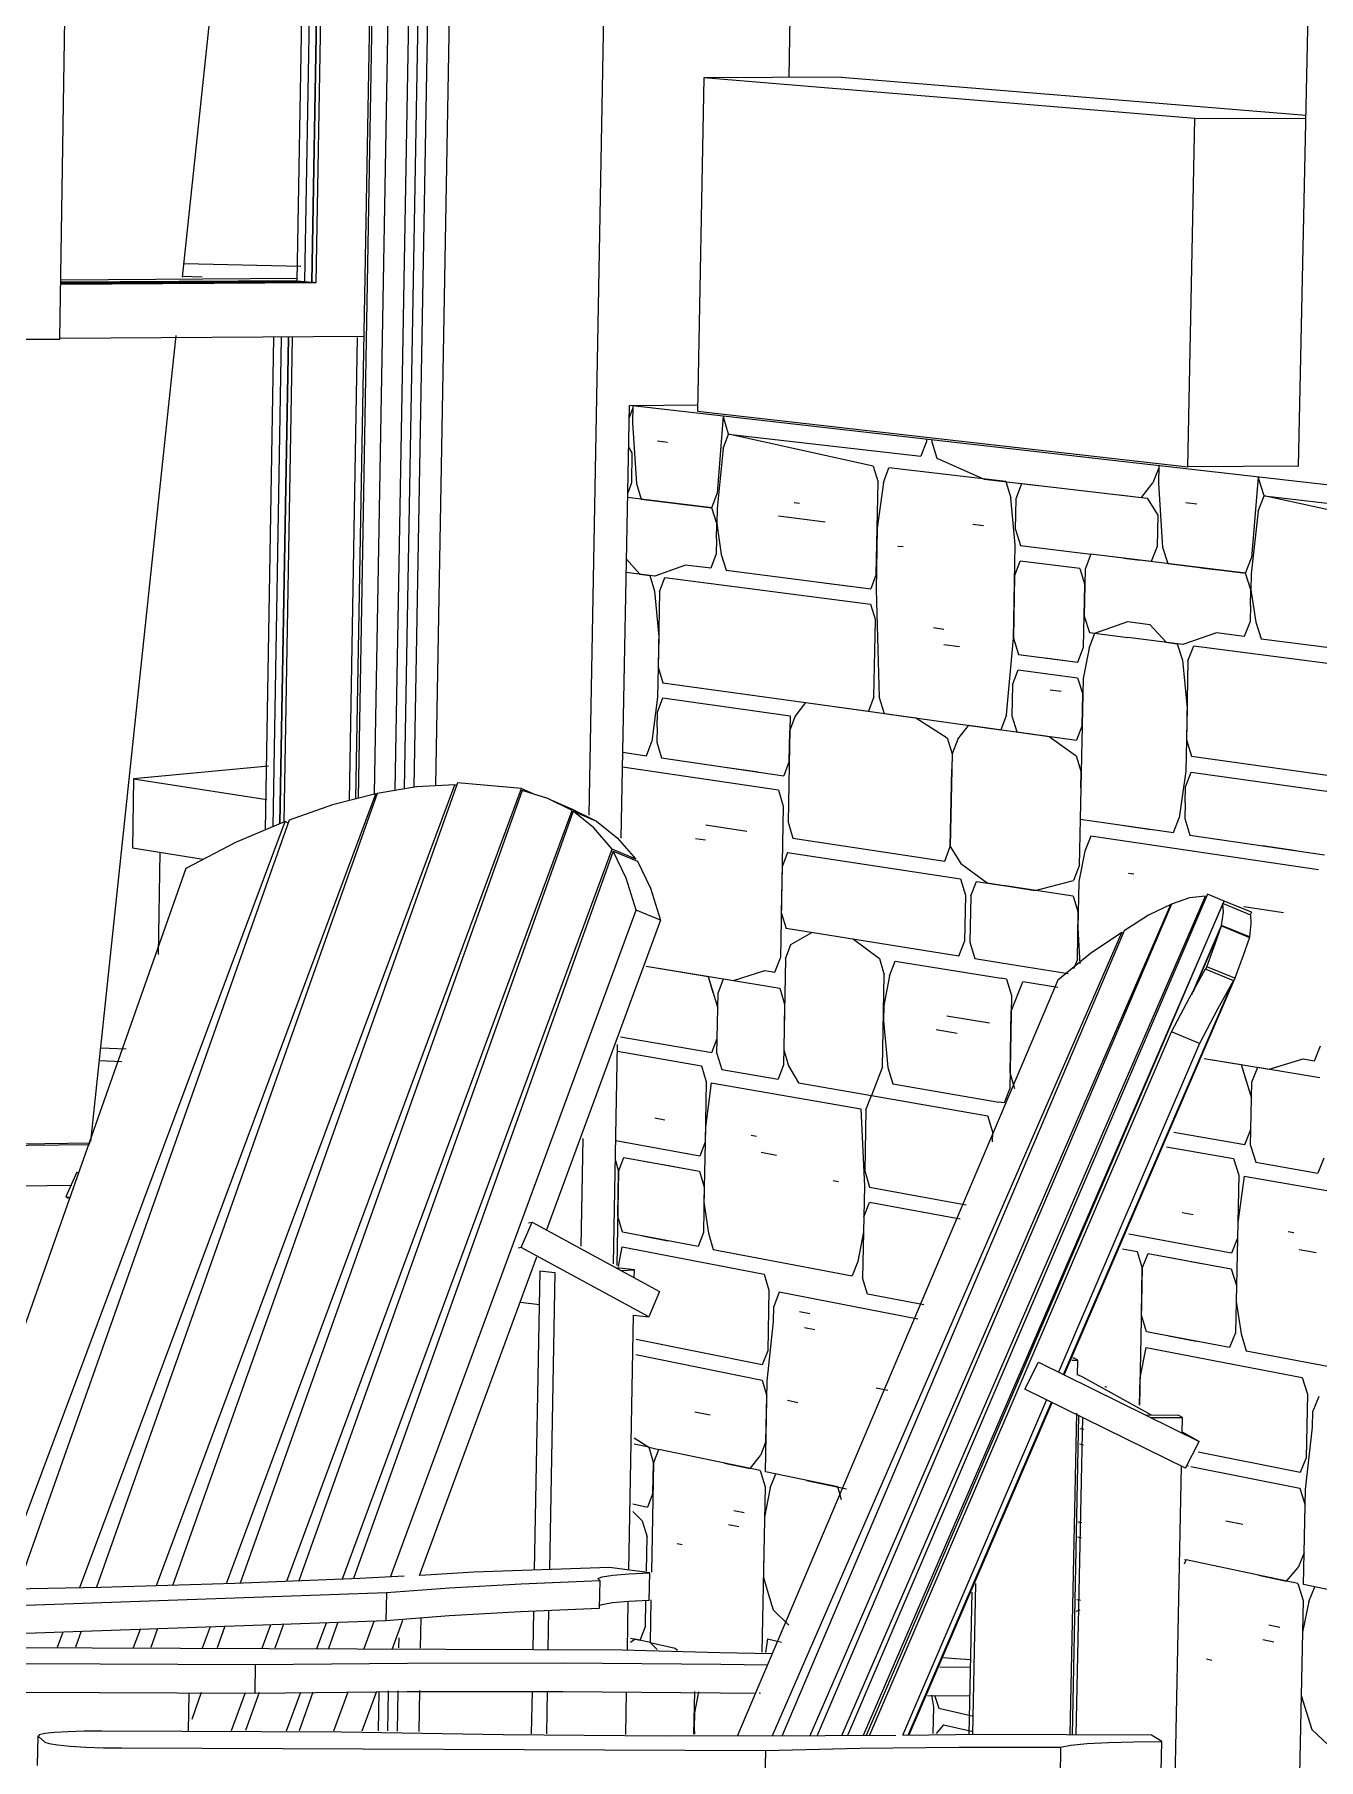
# Model space of a CAD drawing. Header units: inches. Extents: x 205 to 211, y -138 to -29.
# Drawn here: x 208.9111 to 208.9598, y -73.0404 to -72.9749 of the extents above; entities that cross this region are included whole.
import ezdxf

# ---------------------------------------------------------------- set-up
doc = ezdxf.new("R2010")
doc.units = ezdxf.units.IN
doc.header["$MEASUREMENT"] = 0
for name, color, linetype, lineweight in [('A-GLAZ', 151, 'Continuous', 13), ('A-WALL', 113, 'Continuous', 13), ('A-WALL-PATT', 111, 'Continuous', 13), ('I-FURN', 30, 'Continuous', 9), ('I-WALL', 2, 'Continuous', 13), ('L-SITE-WALL', 31, 'Continuous', 13), ('Q-CASE', 31, 'Continuous', 9)]:
    doc.layers.add(name, color=color, linetype=linetype, lineweight=lineweight)

# ---------------------------------------------------------------- blocks, each defined once
blk = doc.blocks.new('FP_103-160')
at = {"layer": 'A-WALL-PATT', "lineweight": 9}
for p, q in [((72.021864, -72.989074), (72.021724, -72.989456)), ((72.021865, -72.988997), (72.021853, -72.989644)), ((72.021865, -72.988997), (72.021864, -72.989074)), ((72.021853, -72.989645), (72.022001, -72.991947)), ((72.025295, -72.989387), (72.025074, -72.992319)), ((72.025321, -72.989469), (72.025323, -72.98939)), ((72.025504, -72.990066), (72.025321, -72.989469)), ((72.022797, -72.990326), (72.02318, -72.990371)), ((72.0253, -72.990618), (72.025504, -72.990066)), ((72.025504, -72.990066), (72.032804, -72.990908)), ((72.030994, -72.991283), (72.025504, -72.990066)), ((72.033017, -72.990346), (72.032804, -72.990908)), ((72.033018, -72.990266), (72.033017, -72.990346)), ((72.033219, -72.990289), (72.033218, -72.990369)), ((72.033218, -72.990369), (72.033407, -72.990978)), ((72.021703, -72.990571), (72.021832, -72.990785)), ((72.021832, -72.990785), (72.021811, -72.991924)), ((72.0253, -72.990618), (72.025063, -72.992893)), ((72.033407, -72.990978), (72.035216, -72.991777)), ((72.030994, -72.991283), (72.031182, -72.99189)), ((72.031381, -72.991913), (72.031592, -72.991353)), ((72.036029, -72.991872), (72.031592, -72.991353)), ((72.035216, -72.991777), (72.037256, -72.992015)), ((72.036029, -72.991872), (72.036222, -72.992485)), ((72.041839, -72.991352), (72.041617, -72.991926)), ((72.041841, -72.991271), (72.041827, -72.99195)), ((72.041841, -72.991271), (72.041839, -72.991352)), ((72.045613, -72.9917), (72.045367, -72.994774)), ((72.045642, -72.991786), (72.045644, -72.991704)), ((72.045843, -72.992413), (72.045642, -72.991786)), ((72.02487, -72.99287), (72.021668, -72.992478)), ((72.021811, -72.991924), (72.021671, -72.992304)), ((72.022001, -72.991947), (72.022182, -72.992541)), ((72.02487, -72.99287), (72.025074, -72.992319)), ((72.031114, -72.995385), (72.031182, -72.99189)), ((72.031381, -72.991913), (72.031148, -72.993638)), ((72.03639, -72.994279), (72.036222, -72.992485)), ((72.036402, -72.993689), (72.036426, -72.992509)), ((72.036426, -72.992509), (72.036642, -72.991943)), ((72.036642, -72.991943), (72.041396, -72.992498)), ((72.040353, -72.992377), (72.041187, -72.992474)), ((72.041187, -72.992474), (72.041617, -72.991926)), ((72.041396, -72.992498), (72.041802, -72.993145)), ((72.041827, -72.99195), (72.041987, -72.994365)), ((72.045617, -72.992991), (72.045843, -72.992413)), ((72.045843, -72.992413), (72.053883, -72.993341)), ((72.051887, -72.993724), (72.045843, -72.992413)), ((72.022182, -72.992541), (72.02487, -72.99287)), ((72.023329, -72.992681), (72.023906, -72.992752)), ((72.025052, -72.993467), (72.02487, -72.99287)), ((72.025063, -72.992893), (72.025052, -72.993467)), ((72.027397, -72.993179), (72.029165, -72.993395)), ((72.027996, -72.992672), (72.028192, -72.992696)), ((72.041802, -72.993145), (72.041778, -72.99434)), ((72.042864, -72.99267), (72.043285, -72.992719)), ((72.045617, -72.992991), (72.045354, -72.995376)), ((72.025041, -72.994042), (72.025052, -72.993467)), ((72.025052, -72.993467), (72.025224, -72.99464)), ((72.031148, -72.993638), (72.031102, -72.995968)), ((72.034775, -72.993493), (72.035181, -72.993542)), ((72.036402, -72.993689), (72.036595, -72.994304)), ((72.025041, -72.994042), (72.02503, -72.994616)), ((72.031934, -72.994319), (72.032134, -72.994344)), ((72.03632, -72.997817), (72.03639, -72.994279)), ((72.036595, -72.994304), (72.039268, -72.994631)), ((72.041778, -72.99434), (72.041556, -72.994911)), ((72.041987, -72.994365), (72.042185, -72.994988)), ((72.021625, -72.994813), (72.022129, -72.995391)), ((72.023863, -72.995042), (72.022701, -72.995465)), ((72.024826, -72.995165), (72.023863, -72.995042)), ((72.02503, -72.994616), (72.024826, -72.995165)), ((72.025224, -72.99464), (72.025407, -72.995239)), ((72.036367, -72.995459), (72.036583, -72.994894)), ((72.038843, -72.995174), (72.036583, -72.994894)), ((72.039268, -72.994631), (72.039049, -72.9952)), ((72.045141, -72.99535), (72.039268, -72.994631)), ((72.041556, -72.994911), (72.040097, -72.994733)), ((72.040513, -72.994784), (72.041138, -72.99486)), ((72.042185, -72.994988), (72.045141, -72.99535)), ((72.043447, -72.995143), (72.044081, -72.99522)), ((72.045141, -72.99535), (72.045367, -72.994774)), ((72.022701, -72.995465), (72.021615, -72.995325)), ((72.022129, -72.995391), (72.02251, -72.995441)), ((72.02251, -72.995441), (72.022691, -72.996036)), ((72.022882, -72.996061), (72.023084, -72.995515)), ((72.023084, -72.995515), (72.030892, -72.996524)), ((72.025407, -72.995239), (72.030903, -72.995942)), ((72.029121, -72.995714), (72.030109, -72.995841)), ((72.031114, -72.995385), (72.030903, -72.995942)), ((72.036367, -72.995459), (72.03632, -72.997817)), ((72.038843, -72.995174), (72.039037, -72.995793)), ((72.038989, -72.998166), (72.039037, -72.995793)), ((72.039049, -72.9952), (72.039025, -72.996386)), ((72.039025, -72.996386), (72.039037, -72.995793)), ((72.045342, -72.995978), (72.045141, -72.99535)), ((72.045354, -72.995376), (72.045342, -72.995978)), ((72.022691, -72.996036), (72.02285, -72.997774)), ((72.022882, -72.996061), (72.022829, -72.998915)), ((72.031102, -72.995968), (72.031222, -73.000071)), ((72.039025, -72.996386), (72.039013, -72.99698)), ((72.045329, -72.99658), (72.045342, -72.995978)), ((72.045342, -72.995978), (72.045529, -72.997209)), ((72.030892, -72.996524), (72.03108, -72.997132)), ((72.039013, -72.99698), (72.039208, -72.9976)), ((72.045329, -72.99658), (72.045317, -72.997182)), ((72.031023, -73.000043), (72.03108, -72.997132)), ((72.033281, -72.99742), (72.033684, -72.997473)), ((72.039196, -72.998193), (72.039415, -72.997626)), ((72.039208, -72.9976), (72.040661, -72.997788)), ((72.039415, -72.997626), (72.040673, -72.997192)), ((72.040673, -72.997192), (72.041508, -72.997299)), ((72.041508, -72.997299), (72.042123, -72.997977)), ((72.044031, -72.997622), (72.042753, -72.998058)), ((72.045091, -72.997757), (72.044031, -72.997622)), ((72.045317, -72.997182), (72.045091, -72.997757)), ((72.045529, -72.997209), (72.04573, -72.997839)), ((72.02285, -72.997774), (72.022808, -73.000056)), ((72.033672, -72.998059), (72.034277, -72.998139)), ((72.036057, -73.000736), (72.03632, -72.997817)), ((72.03632, -72.997817), (72.036512, -72.998434)), ((72.038771, -72.998732), (72.038989, -72.998166)), ((72.039196, -72.998193), (72.038965, -72.999352)), ((72.042753, -72.998058), (72.040661, -72.997788)), ((72.042123, -72.997977), (72.042543, -72.998031)), ((72.042543, -72.998031), (72.042741, -72.998656)), ((72.042951, -72.998684), (72.043174, -72.998113)), ((72.043174, -72.998113), (72.051769, -72.999224)), ((72.04573, -72.997839), (72.051782, -72.998613)), ((72.022829, -72.998915), (72.02301, -72.999512)), ((72.036285, -72.999585), (72.036501, -72.999023)), ((72.036501, -72.999023), (72.038759, -72.999325)), ((72.036512, -72.998434), (72.038771, -72.998732)), ((72.037536, -72.998569), (72.038564, -72.998705)), ((72.042741, -72.998656), (72.042915, -73.000479)), ((72.042951, -72.998684), (72.04289, -73.001676)), ((72.02301, -72.999512), (72.030813, -73.000597)), ((72.036285, -72.999585), (72.036261, -73.000764)), ((72.038759, -72.999325), (72.038953, -72.999945)), ((72.038965, -72.999352), (72.038858, -73.004687)), ((72.022808, -73.000056), (72.022585, -73.00174)), ((72.022797, -73.000627), (72.022999, -73.000083)), ((72.022999, -73.000083), (72.027841, -73.000763)), ((72.028037, -73.000791), (72.028441, -73.000267)), ((72.028441, -73.000267), (72.03261, -73.000847)), ((72.031023, -73.000043), (72.030813, -73.000597)), ((72.031222, -73.00007), (72.03141, -73.00068)), ((72.037717, -72.999779), (72.038129, -72.999834)), ((72.038929, -73.001131), (72.038953, -72.999945)), ((72.022786, -73.001197), (72.022797, -73.000627)), ((72.027841, -73.000763), (72.027819, -73.001918)), ((72.02783, -73.00134), (72.028037, -73.000791)), ((72.03141, -73.00068), (72.035842, -73.001296)), ((72.03261, -73.000847), (72.033804, -73.0016)), ((72.036057, -73.000736), (72.035842, -73.001296)), ((72.036261, -73.000764), (72.036453, -73.001381)), ((72.042915, -73.000479), (72.042865, -73.002873)), ((72.022786, -73.001197), (72.022776, -73.001768)), ((72.027819, -73.001918), (72.02783, -73.00134)), ((72.033804, -73.0016), (72.033995, -73.002215)), ((72.034208, -73.001657), (72.033995, -73.002215)), ((72.034208, -73.001657), (72.034624, -73.001127)), ((72.034624, -73.001127), (72.037682, -73.001552)), ((72.036453, -73.001381), (72.038711, -73.001695)), ((72.037682, -73.001552), (72.038699, -73.002288)), ((72.038929, -73.001131), (72.038711, -73.001695)), ((72.04289, -73.001676), (72.043088, -73.002304)), ((72.021489, -73.002152), (72.021621, -73.002171)), ((72.021489, -73.002152), (72.022383, -73.002282)), ((72.022383, -73.002282), (72.022585, -73.00174)), ((72.022776, -73.001768), (72.022956, -73.002366)), ((72.027819, -73.001918), (72.027764, -73.004804)), ((72.027808, -73.002495), (72.027819, -73.001918)), ((72.033995, -73.002215), (72.033925, -73.005729)), ((72.033995, -73.002215), (72.033983, -73.0028)), ((72.038699, -73.002288), (72.038894, -73.002909)), ((72.043088, -73.002304), (72.051678, -73.003498)), ((72.027395, -73.003592), (72.021478, -73.00272)), ((72.022956, -73.002366), (72.027601, -73.003044)), ((72.02546, -73.002731), (72.026625, -73.002901)), ((72.027808, -73.002495), (72.027601, -73.003044)), ((72.033925, -73.005729), (72.033983, -73.0028)), ((72.038882, -73.003502), (72.038894, -73.002909)), ((72.042865, -73.002873), (72.042618, -73.004636)), ((72.042853, -73.003471), (72.043076, -73.002902)), ((72.043076, -73.002902), (72.048404, -73.00365)), ((72.027395, -73.003592), (72.027579, -73.004197)), ((72.038882, -73.003502), (72.038822, -73.006464)), ((72.042841, -73.004069), (72.042853, -73.003471)), ((72.027579, -73.004197), (72.027469, -73.009962)), ((72.042841, -73.004069), (72.042828, -73.004667)), ((72.024643, -73.004909), (72.026192, -73.005144)), ((72.027764, -73.004804), (72.027949, -73.00541)), ((72.038858, -73.004687), (72.042396, -73.005203)), ((72.040515, -73.004929), (72.041558, -73.005081)), ((72.042396, -73.005203), (72.042618, -73.004636)), ((72.042828, -73.004667), (72.043026, -73.005295)), ((72.024247, -73.005423), (72.024632, -73.005482)), ((72.027949, -73.00541), (72.033712, -73.006283)), ((72.039259, -73.00534), (72.03904, -73.005902)), ((72.047909, -73.006615), (72.039259, -73.00534)), ((72.043026, -73.005295), (72.048137, -73.006041)), ((72.027742, -73.005957), (72.027535, -73.006504)), ((72.027742, -73.005957), (72.034306, -73.006961)), ((72.033712, -73.006283), (72.033925, -73.005729)), ((72.033925, -73.005729), (72.034318, -73.006375)), ((72.03904, -73.005902), (72.03881, -73.007056)), ((72.04578, -73.005697), (72.047063, -73.005884)), ((72.027535, -73.006504), (72.027502, -73.008233)), ((72.034318, -73.006375), (72.035319, -73.007116)), ((72.038822, -73.006464), (72.038604, -73.007025)), ((72.040687, -73.006744), (72.040896, -73.006775)), ((72.034306, -73.006961), (72.034497, -73.007578)), ((72.034497, -73.007578), (72.034462, -73.009336)), ((72.034699, -73.007609), (72.034913, -73.007054)), ((72.034913, -73.007054), (72.035928, -73.007209)), ((72.035319, -73.007116), (72.037153, -73.007396)), ((72.038592, -73.007616), (72.035928, -73.007209)), ((72.037153, -73.007396), (72.038604, -73.007025)), ((72.03881, -73.007056), (72.038774, -73.008832)), ((72.027502, -73.008233), (72.027687, -73.008841)), ((72.034699, -73.007609), (72.034664, -73.009368)), ((72.038592, -73.007616), (72.038786, -73.00824)), ((72.03875, -73.010016), (72.038786, -73.00824)), ((72.045072, -73.008005), (72.046584, -73.008234)), ((72.034248, -73.00989), (72.027687, -73.008841)), ((72.038774, -73.008832), (72.038841, -73.010191)), ((72.027665, -73.009994), (72.027872, -73.009449)), ((72.027872, -73.009449), (72.028668, -73.008998)), ((72.030247, -73.00925), (72.031229, -73.00999)), ((72.034248, -73.00989), (72.034462, -73.009336)), ((72.034664, -73.009368), (72.034855, -73.009987)), ((72.027263, -73.010506), (72.027469, -73.009962)), ((72.027665, -73.009994), (72.027588, -73.014027)), ((72.031229, -73.00999), (72.031417, -73.010604)), ((72.031616, -73.010636), (72.031827, -73.010087)), ((72.031827, -73.010087), (72.035858, -73.010737)), ((72.034855, -73.009987), (72.03587, -73.010149)), ((72.03587, -73.010149), (72.038397, -73.010553)), ((72.03875, -73.010016), (72.038607, -73.010381)), ((72.022375, -73.010275), (72.025695, -73.010825)), ((72.022375, -73.010275), (72.022426, -73.010284)), ((72.022375, -73.010275), (72.024728, -73.010665)), ((72.024728, -73.010665), (72.025093, -73.011874)), ((72.024728, -73.010665), (72.02491, -73.011269)), ((72.025104, -73.011301), (72.025308, -73.010761)), ((72.025308, -73.010761), (72.027447, -73.011114)), ((72.025695, -73.010825), (72.026873, -73.010442)), ((72.026873, -73.010442), (72.027263, -73.010506)), ((72.031349, -73.014092), (72.031417, -73.010604)), ((72.031616, -73.010636), (72.031394, -73.011767)), ((72.036062, -73.010769), (72.035858, -73.010737)), ((72.036062, -73.010769), (72.036254, -73.011391)), ((72.036242, -73.011979), (72.036674, -73.010868)), ((72.038013, -73.011084), (72.036674, -73.010868)), ((72.02506, -73.013592), (72.025104, -73.011301)), ((72.027447, -73.011114), (72.027632, -73.011723)), ((72.036254, -73.011391), (72.036183, -73.014919)), ((72.027632, -73.011723), (72.027599, -73.013451)), ((72.031394, -73.011767), (72.031383, -73.012348)), ((72.033798, -73.012165), (72.035417, -73.012432)), ((72.036195, -73.014331), (72.036242, -73.011979)), ((72.031383, -73.012348), (72.031548, -73.014126)), ((72.033384, -73.012682), (72.03419, -73.012817)), ((72.021392, -73.01296), (72.024867, -73.013559)), ((72.024867, -73.013559), (72.025071, -73.013019)), ((72.027599, -73.013451), (72.027784, -73.014061)), ((72.047757, -73.013867), (72.047985, -73.013298)), ((72.021279, -73.013509), (72.024471, -73.014064)), ((72.024471, -73.014064), (72.024653, -73.014669)), ((72.02506, -73.013592), (72.025243, -73.014198)), ((72.027588, -73.014027), (72.027381, -73.014569)), ((72.027784, -73.014061), (72.028164, -73.014705)), ((72.031349, -73.014092), (72.030928, -73.015185)), ((72.031548, -73.014126), (72.031736, -73.014742)), ((72.043566, -73.01378), (72.046031, -73.014188)), ((72.043566, -73.01378), (72.044967, -73.014012)), ((72.044967, -73.014012), (72.045367, -73.015283)), ((72.044967, -73.014012), (72.045167, -73.014647)), ((72.045379, -73.014683), (72.045604, -73.014117)), ((72.045604, -73.014117), (72.047959, -73.014507)), ((72.046031, -73.014188), (72.047327, -73.013797)), ((72.047327, -73.013797), (72.047757, -73.013867)), ((72.024653, -73.014669), (72.02461, -73.016956)), ((72.024846, -73.014703), (72.024621, -73.016384)), ((72.024846, -73.014703), (72.03052, -73.015696)), ((72.025243, -73.014198), (72.027381, -73.014569)), ((72.028164, -73.014705), (72.030928, -73.015185)), ((72.031736, -73.014742), (72.035765, -73.015436)), ((72.036381, -73.014933), (72.036195, -73.014331)), ((72.045329, -73.017084), (72.045379, -73.014683)), ((72.030719, -73.015731), (72.030928, -73.015185)), ((72.030928, -73.015185), (72.035347, -73.015953)), ((72.035968, -73.015471), (72.035765, -73.015436)), ((72.036183, -73.014919), (72.035968, -73.015471)), ((72.022701, -73.01604), (72.023084, -73.016109)), ((72.03052, -73.015696), (72.030662, -73.018631)), ((72.030719, -73.015731), (72.030673, -73.018051)), ((72.035538, -73.016575), (72.035347, -73.015953)), ((72.024621, -73.016384), (72.024567, -73.019242)), ((72.026363, -73.016697), (72.026557, -73.016732)), ((72.035531, -73.016948), (72.035538, -73.016575)), ((72.042415, -73.016582), (72.045117, -73.017048)), ((72.045117, -73.017048), (72.045342, -73.016484)), ((72.024406, -73.017492), (72.021216, -73.016912)), ((72.02461, -73.016956), (72.024406, -73.017492)), ((72.026741, -73.017341), (72.027326, -73.017447)), ((72.042131, -73.017131), (72.04468, -73.017574)), ((72.045329, -73.017084), (72.045529, -73.017722)), ((72.021202, -73.017651), (72.021327, -73.01807)), ((72.021327, -73.01807), (72.02126, -73.021647)), ((72.021295, -73.01977), (72.021327, -73.01807)), ((72.021327, -73.01807), (72.021527, -73.017538)), ((72.021527, -73.017538), (72.024396, -73.018064)), ((72.022288, -73.017677), (72.023435, -73.017888)), ((72.024396, -73.018064), (72.024577, -73.01867)), ((72.030673, -73.018051), (72.030861, -73.018667)), ((72.04468, -73.017574), (72.044879, -73.01821)), ((72.045529, -73.017722), (72.047883, -73.01813)), ((72.048111, -73.017564), (72.047883, -73.01813)), ((72.024577, -73.01867), (72.024545, -73.020384)), ((72.029475, -73.018415), (72.029672, -73.018451)), ((72.030662, -73.018631), (72.030628, -73.02037)), ((72.030861, -73.018667), (72.034524, -73.019334)), ((72.044879, -73.01821), (72.04483, -73.020608)), ((72.045092, -73.018248), (72.044842, -73.020009)), ((72.045092, -73.018248), (72.051339, -73.019341)), ((72.024567, -73.019242), (72.024738, -73.020421)), ((72.03064, -73.019791), (72.030849, -73.019247)), ((72.034294, -73.019879), (72.030849, -73.019247)), ((72.021474, -73.020373), (72.021295, -73.01977)), ((72.03064, -73.019791), (72.030595, -73.022109)), ((72.042731, -73.019631), (72.043152, -73.019706)), ((72.044842, -73.020009), (72.04478, -73.023005)), ((72.024342, -73.020919), (72.021474, -73.020373)), ((72.022235, -73.020518), (72.02319, -73.0207)), ((72.024545, -73.020384), (72.024342, -73.020919)), ((72.024738, -73.020421), (72.02492, -73.021029)), ((72.030628, -73.02037), (72.030408, -73.021492)), ((72.044605, -73.021169), (72.040706, -73.020459)), ((72.04483, -73.020608), (72.044605, -73.021169)), ((72.046759, -73.020353), (72.046973, -73.020391)), ((72.021322, -73.021681), (72.021464, -73.02094)), ((72.021464, -73.02094), (72.026849, -73.021972)), ((72.02492, -73.021029), (72.030198, -73.022034)), ((72.040469, -73.021012), (72.041021, -73.021113)), ((72.041021, -73.021113), (72.041217, -73.021745)), ((72.041217, -73.021745), (72.041438, -73.021189)), ((72.041438, -73.021189), (72.044593, -73.021768)), ((72.042275, -73.021343), (72.043536, -73.021574)), ((72.047175, -73.021032), (72.047819, -73.021148)), ((72.026849, -73.021972), (72.027032, -73.022584)), ((72.030408, -73.021492), (72.030198, -73.022034)), ((72.041217, -73.021745), (72.041111, -73.026948)), ((72.041181, -73.023528), (72.041217, -73.021745)), ((72.044593, -73.021768), (72.044792, -73.022406)), ((72.027032, -73.022584), (72.026989, -73.024882)), ((72.027423, -73.02266), (72.027217, -73.023197)), ((72.032692, -73.023677), (72.027423, -73.02266)), ((72.030782, -73.022727), (72.030595, -73.022109)), ((72.044792, -73.022406), (72.044755, -73.024203)), ((72.027206, -73.023771), (72.027217, -73.023197)), ((72.03292, -73.023137), (72.030782, -73.022727)), ((72.04478, -73.023005), (72.044967, -73.024243)), ((72.026967, -73.02603), (72.027206, -73.023771)), ((72.028195, -73.023387), (72.028587, -73.023463)), ((72.041377, -73.024161), (72.041181, -73.023528)), ((72.026783, -73.025417), (72.021987, -73.024458)), ((72.02838, -73.024001), (72.028773, -73.024078)), ((72.04453, -73.024761), (72.041377, -73.024161)), ((72.042214, -73.02432), (72.043264, -73.02452)), ((72.044755, -73.024203), (72.04453, -73.024761)), ((72.044967, -73.024243), (72.045167, -73.024882)), ((72.021977, -73.025025), (72.026772, -73.025991)), ((72.026989, -73.024882), (72.026783, -73.025417)), ((72.041132, -73.025903), (72.041365, -73.024755)), ((72.041365, -73.024755), (72.047288, -73.025891)), ((72.045167, -73.024882), (72.050977, -73.025988)), ((72.041111, -73.026948), (72.041132, -73.025903)), ((72.047288, -73.025891), (72.04749, -73.026535)), ((72.026772, -73.025991), (72.026956, -73.026604)), ((72.026901, -73.029473), (72.026967, -73.02603)), ((72.031111, -73.026283), (72.031556, -73.026372)), ((72.039798, -73.026238), (72.039874, -73.026253)), ((72.04749, -73.026535), (72.047439, -73.028944)), ((72.024224, -73.027195), (72.024802, -73.027314)), ((72.026923, -73.028326), (72.026956, -73.026604)), ((72.027737, -73.026762), (72.028128, -73.026842)), ((72.047679, -73.027781), (72.047692, -73.027179)), ((72.04792, -73.026618), (72.047692, -73.027179)), ((72.038847, -73.02783), (72.038997, -73.02786)), ((72.047414, -73.030148), (72.047679, -73.027781)), ((72.022468, -73.028544), (72.021913, -73.028427)), ((72.021918, -73.028191), (72.022468, -73.028544)), ((72.022468, -73.028544), (72.02285, -73.028624)), ((72.022468, -73.028544), (72.022648, -73.029152)), ((72.026923, -73.028326), (72.026717, -73.028859)), ((72.038835, -73.02842), (72.038985, -73.028451)), ((72.022648, -73.029152), (72.022571, -73.033283)), ((72.022627, -73.030287), (72.022648, -73.029152)), ((72.022648, -73.029152), (72.02285, -73.028624)), ((72.026706, -73.029433), (72.02285, -73.028624)), ((72.025348, -73.029148), (72.026317, -73.029351)), ((72.026317, -73.029351), (72.026717, -73.028859)), ((72.047212, -73.029503), (72.043335, -73.028728)), ((72.047439, -73.028944), (72.047212, -73.029503)), ((72.026706, -73.029433), (72.02689, -73.030047)), ((72.029646, -73.030049), (72.026901, -73.029473)), ((72.027085, -73.030088), (72.027291, -73.029555)), ((72.028465, -73.029802), (72.029976, -73.030118)), ((72.042898, -73.029239), (72.04297, -73.029253)), ((72.043057, -73.029271), (72.047199, -73.030105)), ((72.022627, -73.030287), (72.022426, -73.030814)), ((72.02689, -73.030047), (72.02677, -73.036331)), ((72.027085, -73.030088), (72.026868, -73.031194)), ((72.029795, -73.030545), (72.029646, -73.030049)), ((72.047199, -73.030105), (72.047401, -73.03075)), ((72.047338, -73.033759), (72.047414, -73.030148)), ((72.021866, -73.03099), (72.022225, -73.03134)), ((72.021871, -73.030695), (72.022426, -73.030814)), ((72.025703, -73.030945), (72.026091, -73.031028)), ((72.047363, -73.032556), (72.047401, -73.03075)), ((72.022225, -73.03134), (72.022405, -73.031949)), ((72.025499, -73.031475), (72.025886, -73.031559)), ((72.038776, -73.031371), (72.038925, -73.031402)), ((72.044394, -73.031341), (72.045029, -73.031472)), ((72.022381, -73.033251), (72.022405, -73.031949)), ((72.023552, -73.032199), (72.023743, -73.03224)), ((72.026846, -73.032341), (72.026824, -73.033488)), ((72.038913, -73.031992), (72.038764, -73.031961)), ((72.042821, -73.032973), (72.042881, -73.032825)), ((72.042825, -73.032813), (72.042881, -73.032825)), ((72.047123, -73.033714), (72.042881, -73.032825)), ((72.046695, -73.033625), (72.047136, -73.033113)), ((72.047363, -73.032556), (72.047136, -73.033113)), ((72.026824, -73.033488), (72.027008, -73.034104)), ((72.045629, -73.033401), (72.046695, -73.033625)), ((72.047123, -73.033714), (72.047325, -73.034361)), ((72.05036, -73.034393), (72.047338, -73.033759)), ((72.022341, -73.035351), (72.02236, -73.034352)), ((72.022552, -73.034343), (72.022521, -73.035962)), ((72.027008, -73.034104), (72.027192, -73.034721)), ((72.038735, -73.034324), (72.038865, -73.034352)), ((72.047325, -73.034361), (72.047186, -73.040974)), ((72.04754, -73.034406), (72.0473, -73.035564)), ((72.04754, -73.034406), (72.047767, -73.033849)), ((72.027789, -73.035301), (72.027192, -73.034721)), ((72.038707, -73.034767), (72.038858, -73.034714)), ((72.02214, -73.035875), (72.022341, -73.035351)), ((72.046017, -73.03529), (72.046444, -73.035381)), ((72.02195, -73.035831), (72.021773, -73.035965)), ((72.021776, -73.035792), (72.02214, -73.035875)), ((72.022521, -73.035962), (72.02195, -73.035831)), ((72.02195, -73.035831), (72.02214, -73.035875)), ((72.022795, -73.036231), (72.022521, -73.035962)), ((72.022521, -73.035962), (72.023477, -73.036179)), ((72.023477, -73.036179), (72.023566, -73.036253)), ((72.026975, -73.035824), (72.026906, -73.036334)), ((72.026975, -73.035824), (72.027517, -73.035946)), ((72.045792, -73.035843), (72.046218, -73.035935)), ((72.043649, -73.03658), (72.04386, -73.036626)), ((72.047274, -73.036767), (72.047249, -73.037969)), ((72.024186, -73.039447), (72.024217, -73.037826)), ((72.024359, -73.037827), (72.024202, -73.038631)), ((72.026674, -73.03786), (72.026689, -73.03791)), ((72.033214, -73.037955), (72.033281, -73.038411)), ((72.03333, -73.037954), (72.033482, -73.038457)), ((72.047249, -73.037969), (72.047451, -73.038617)), ((72.024202, -73.038631), (72.024191, -73.0392)), ((72.033281, -73.038411), (72.033261, -73.039421)), ((72.033482, -73.038457), (72.034806, -73.038759)), ((72.047451, -73.038617), (72.047653, -73.039266)), ((72.024191, -73.0392), (72.024213, -73.039447)), ((72.033671, -73.039085), (72.033389, -73.03942)), ((72.033671, -73.039085), (72.034795, -73.039343)), ((72.0485, -73.04006), (72.047653, -73.039266))]:
    blk.add_line(p, q, dxfattribs=at)
blk = doc.blocks.new('FP_132-160')
at = {"layer": 'A-WALL-PATT', "lineweight": 9}
for p, q in [((72.009258, -72.983704), (72.00481, -72.983608)), ((72.005509, -72.984105), (72.004759, -72.984089)), ((72.002619, -73.013428), (72.001652, -73.013392)), ((72.002451, -73.013904), (72.001602, -73.013872))]:
    blk.add_line(p, q, dxfattribs=at)

msp = doc.modelspace()

# ---------------------------------------------------------------- linework, layer by layer
at = {"layer": 'A-GLAZ'}
for p, q in [((208.912008, -72.986458), (208.912832, -72.936271)), ((208.924747, -73.003589), (208.925937, -72.936279)), ((208.925105, -73.003529), (208.926295, -72.936279)), ((208.925468, -73.003468), (208.926661, -72.936282)), ((208.921583, -72.984305), (208.922005, -72.959968)), ((208.922157, -72.959968), (208.921735, -72.984321)), ((208.92326, -73.003909), (208.924031, -72.959963)), ((208.923358, -73.003884), (208.924128, -72.959963)), ((208.923969, -73.00373), (208.924739, -72.959962)), ((208.921735, -72.984321), (208.91205, -72.984384)), ((208.921583, -72.984305), (208.912051, -72.984366)), ((208.921735, -72.984321), (208.921583, -72.984305)), ((208.910535, -72.986468), (208.912008, -72.986458)), ((208.912016, -72.986429), (208.923568, -72.986351)), ((208.913133, -73.017063), (208.898513, -73.017231)), ((208.910576, -73.017016), (208.913162, -73.016986)), ((208.89849, -73.01876), (208.91247, -73.018596)), ((208.924888, -73.036167), (208.924895, -73.035786)), ((208.924116, -73.03931), (208.924142, -73.037837)), ((208.924471, -73.039316), (208.924498, -73.037795)), ((208.924832, -73.039322), (208.924859, -73.037792))]:
    msp.add_line(p, q, dxfattribs=at)
at = {"layer": 'A-GLAZ', "lineweight": 9}
for p, q in [((208.92748, -72.936283), (208.926284, -73.003404)), ((208.93336, -72.936288), (208.932105, -73.004545)), ((208.960012, -72.945597), (208.959054, -72.991297)), ((208.921032, -72.984246), (208.921452, -72.959967)), ((208.921728, -72.959968), (208.921307, -72.984276)), ((208.921583, -72.984305), (208.922005, -72.959968)), ((208.922005, -72.959968), (208.921583, -72.984305)), ((208.912051, -72.984366), (208.921583, -72.984305)), ((208.921583, -72.984305), (208.912051, -72.984366)), ((208.921307, -72.984276), (208.912053, -72.984336)), ((208.921032, -72.984246), (208.912055, -72.984305)), ((208.912055, -72.984305), (208.921032, -72.984246)), ((208.912062, -72.984209), (208.921039, -72.984151)), ((208.921032, -72.984246), (208.921583, -72.984305)), ((208.921307, -72.984276), (208.921583, -72.984305)), ((208.919821, -73.005098), (208.920143, -72.986396)), ((208.920417, -72.986397), (208.920097, -73.004983)), ((208.920692, -72.986398), (208.920373, -73.004867)), ((208.920373, -73.004867), (208.920692, -72.986398)), ((208.920373, -73.004867), (208.920692, -72.986398)), ((208.920843, -72.986398), (208.920526, -73.004804)), ((208.923009, -73.003971), (208.923316, -72.986398)), ((208.931879, -73.01682), (208.931804, -73.020903)), ((208.925721, -73.035009), (208.9257, -73.03617)), ((208.925671, -73.037787), (208.925644, -73.039336))]:
    msp.add_line(p, q, dxfattribs=at)
at = {"layer": 'A-WALL'}
for p, q in [((208.939712, -72.976516), (208.940479, -72.936293)), ((208.916668, -72.98411), (208.917841, -72.973044)), ((208.936473, -72.976541), (208.936235, -72.989198)), ((208.941685, -72.976513), (208.936473, -72.976541)), ((208.955129, -72.978089), (208.936473, -72.976541)), ((208.941685, -72.976513), (208.959344, -72.977959)), ((208.954857, -72.991314), (208.955129, -72.978089)), ((208.955129, -72.978089), (208.959332, -72.978066)), ((208.913188, -73.016937), (208.916433, -72.986326)), ((208.933339, -73.005419), (208.933644, -72.988982)), ((208.933644, -72.988982), (208.936253, -72.988963)), ((208.936235, -72.989198), (208.954857, -72.991314)), ((208.959055, -72.991282), (208.954857, -72.991314)), ((208.93304, -73.021575), (208.933194, -73.013255))]:
    msp.add_line(p, q, dxfattribs=at)
at = {"layer": 'I-FURN'}
for p, q in [((208.915688, -73.033793), (208.927016, -73.003387)), ((208.927116, -73.003312), (208.916308, -73.033775)), ((208.918338, -73.033718), (208.929552, -73.003522)), ((208.929569, -73.003608), (208.918861, -73.033701)), ((208.927079, -73.003417), (208.927016, -73.003387)), ((208.929552, -73.003522), (208.927116, -73.003312)), ((208.929552, -73.003522), (208.930063, -73.003754)), ((208.912766, -73.033868), (208.924011, -73.00373)), ((208.924072, -73.003719), (208.91341, -73.033856)), ((208.924061, -73.003755), (208.924011, -73.00373)), ((208.930721, -73.003987), (208.931592, -73.004366)), ((208.931425, -73.004282), (208.932341, -73.004747)), ((208.90967, -73.033926), (208.92057, -73.004786)), ((208.920717, -73.004731), (208.910403, -73.033912)), ((208.920683, -73.004844), (208.92057, -73.004786)), ((208.920636, -73.033631), (208.931468, -73.004367)), ((208.931507, -73.004388), (208.921096, -73.033613)), ((208.931507, -73.004388), (208.932398, -73.004768)), ((208.922751, -73.033548), (208.932994, -73.00583)), ((208.933031, -73.005903), (208.923162, -73.033532)), ((208.933888, -73.006211), (208.932994, -73.00583)), ((208.933031, -73.005903), (208.933955, -73.006283)), ((208.916799, -73.006561), (208.907123, -73.033991)), ((208.955599, -73.007538), (208.941933, -73.03949)), ((208.956232, -73.007803), (208.955599, -73.007538)), ((208.924583, -73.033445), (208.933905, -73.008146)), ((208.934833, -73.008527), (208.933905, -73.008146)), ((208.940509, -73.039495), (208.954212, -73.007932)), ((208.95424, -73.007922), (208.940782, -73.039495)), ((208.94171, -73.039492), (208.955533, -73.007618)), ((208.942533, -73.039482), (208.956232, -73.007803)), ((208.956192, -73.007893), (208.942634, -73.039486)), ((208.956193, -73.007894), (208.95724, -73.008322)), ((208.957271, -73.008228), (208.956232, -73.007803)), ((208.957271, -73.008228), (208.957242, -73.008296)), ((208.934833, -73.008527), (208.930498, -73.020292)), ((208.955012, -73.011346), (208.956141, -73.008727)), ((208.956139, -73.008749), (208.955064, -73.01125)), ((208.956139, -73.008749), (208.957193, -73.009181)), ((208.957193, -73.009158), (208.956141, -73.008727)), ((208.939079, -73.039493), (208.952349, -73.008994)), ((208.952443, -73.008939), (208.939443, -73.039494)), ((208.952411, -73.009019), (208.952349, -73.008994)), ((208.949918, -73.010809), (208.937751, -73.039492)), ((208.950136, -73.025778), (208.956587, -73.010814)), ((208.956636, -73.010737), (208.950155, -73.025786)), ((208.955542, -73.010386), (208.955578, -73.010304)), ((208.955542, -73.010386), (208.956587, -73.010814)), ((208.956636, -73.010737), (208.955578, -73.010304)), ((208.94278, -73.039465), (208.954238, -73.012774)), ((208.955298, -73.01321), (208.954238, -73.012774)), ((208.955298, -73.01321), (208.949939, -73.02569)), ((208.912652, -73.018092), (208.912244, -73.019034)), ((208.912652, -73.018092), (208.91273, -73.018111)), ((208.912395, -73.019071), (208.912244, -73.019034)), ((208.912244, -73.019034), (208.912331, -73.019081)), ((208.92953, -73.020958), (208.929947, -73.019992)), ((208.92981, -73.020022), (208.929947, -73.019992)), ((208.929947, -73.019992), (208.934795, -73.022633)), ((208.930118, -73.021323), (208.925659, -73.033426)), ((208.92953, -73.020958), (208.929425, -73.020981)), ((208.93438, -73.023597), (208.92953, -73.020958)), ((208.930241, -73.021839), (208.930034, -73.033212)), ((208.930241, -73.021839), (208.930812, -73.021903)), ((208.930812, -73.021903), (208.930606, -73.033193)), ((208.933265, -73.021747), (208.933182, -73.021749)), ((208.933838, -73.021811), (208.933265, -73.021747)), ((208.933319, -73.021827), (208.933838, -73.021811)), ((208.933832, -73.022106), (208.933838, -73.021811)), ((208.934795, -73.022633), (208.93438, -73.023597)), ((208.929506, -73.02304), (208.930232, -73.023123)), ((208.933626, -73.033207), (208.933806, -73.023531)), ((208.933806, -73.023531), (208.93438, -73.023597)), ((208.950455, -73.025235), (208.950681, -73.025236)), ((208.950542, -73.02516), (208.95049, -73.02516)), ((208.950681, -73.025236), (208.950542, -73.02516)), ((208.950669, -73.025802), (208.950681, -73.025236)), ((208.948664, -73.026337), (208.949185, -73.02532)), ((208.949185, -73.02532), (208.955289, -73.028322)), ((208.950875, -73.025887), (208.950675, -73.025789)), ((208.953482, -73.027325), (208.950875, -73.025887)), ((208.954767, -73.029338), (208.948664, -73.026337)), ((208.949487, -73.026741), (208.944013, -73.039488)), ((208.94423, -73.039476), (208.949683, -73.026829)), ((208.949702, -73.026837), (208.94426, -73.039475)), ((208.950393, -73.039448), (208.95064, -73.027245)), ((208.95071, -73.027339), (208.950465, -73.039464)), ((208.950852, -73.027411), (208.950608, -73.039465)), ((208.954514, -73.027336), (208.953287, -73.027332)), ((208.953444, -73.027412), (208.954659, -73.027416)), ((208.954659, -73.027416), (208.954514, -73.027336)), ((208.954647, -73.028004), (208.954659, -73.027416)), ((208.955289, -73.028322), (208.954658, -73.027973)), ((208.954767, -73.029338), (208.955289, -73.028322)), ((208.953818, -73.06824), (208.954621, -73.029264)), ((208.932887, -73.033114), (208.927742, -73.033293)), ((208.934416, -73.03331), (208.932887, -73.033114)), ((208.927742, -73.033293), (208.925716, -73.033409)), ((208.932519, -73.03361), (208.932499, -73.034672)), ((208.934396, -73.034368), (208.934416, -73.03331)), ((208.94669, -73.039439), (208.946803, -73.033714)), ((208.904676, -73.034757), (208.92442, -73.034066)), ((208.92442, -73.034066), (208.924401, -73.035133)), ((208.93357, -73.036228), (208.933604, -73.034406)), ((208.946553, -73.03944), (208.94666, -73.034052)), ((208.930005, -73.034772), (208.929979, -73.036213)), ((208.930577, -73.034749), (208.930551, -73.036215)), ((208.924401, -73.035133), (208.904659, -73.035832)), ((208.911919, -73.036137), (208.912138, -73.03555)), ((208.912819, -73.035527), (208.912602, -73.03614)), ((208.91481, -73.03615), (208.915071, -73.035449)), ((208.915722, -73.035427), (208.915465, -73.036153)), ((208.917431, -73.036162), (208.91773, -73.035358)), ((208.918279, -73.035339), (208.917985, -73.036164)), ((208.919696, -73.036173), (208.920026, -73.035279)), ((208.920508, -73.035262), (208.920183, -73.036175)), ((208.921777, -73.036183), (208.922138, -73.035207)), ((208.922569, -73.035192), (208.922214, -73.036185)), ((208.923571, -73.036192), (208.923957, -73.035145)), ((208.925033, -73.035126), (208.924639, -73.036196)), ((208.933373, -73.036248), (208.909884, -73.036161)), ((208.91059, -73.03676), (208.91945, -73.036793)), ((208.919431, -73.037892), (208.91945, -73.036793)), ((208.945438, -73.03689), (208.946604, -73.036894)), ((208.919431, -73.037892), (208.910572, -73.037858)), ((208.916898, -73.039319), (208.916922, -73.037882)), ((208.917384, -73.037854), (208.91702, -73.038878)), ((208.918539, -73.039298), (208.91907, -73.037862)), ((208.919581, -73.037864), (208.91907, -73.039301)), ((208.920622, -73.039308), (208.921161, -73.037851)), ((208.92162, -73.037847), (208.921098, -73.039311)), ((208.922419, -73.039317), (208.922965, -73.037837)), ((208.924038, -73.037826), (208.923484, -73.039329)), ((208.92995, -73.03781), (208.92992, -73.039426)), ((208.930521, -73.03781), (208.930492, -73.039431)), ((208.93351, -73.039454), (208.93354, -73.037827)), ((208.946582, -73.037994), (208.944965, -73.037988)), ((208.911169, -73.040637), (208.911188, -73.039507)), ((208.911204, -73.039526), (208.911449, -73.03974)), ((208.922713, -73.039359), (208.913612, -73.039324)), ((208.947015, -73.039452), (208.944041, -73.039487)), ((208.953477, -73.039476), (208.947015, -73.039452)), ((208.953864, -73.03972), (208.953477, -73.039476)), ((208.914366, -73.039964), (208.938811, -73.040058)), ((208.938811, -73.040058), (208.938789, -73.041194)), ((208.950025, -73.039933), (208.950002, -73.041068)), ((208.95384, -73.040852), (208.953864, -73.03972))]:
    msp.add_line(p, q, dxfattribs=at)
for points in [[(208.927016, -73.003387, 0), (208.925564, -73.003469, 0), (208.924072, -73.003719, 0)], [(208.931468, -73.004367, 0), (208.930554, -73.003903, 0), (208.929569, -73.003608, 0)], [(208.924011, -73.00373, 0), (208.922374, -73.004143, 0), (208.920717, -73.004731, 0)], [(208.92057, -73.004786, 0), (208.91868, -73.005576, 0), (208.916799, -73.006561, 0)], [(208.932994, -73.00583, 0), (208.932295, -73.00502, 0), (208.931507, -73.004388, 0)], [(208.932398, -73.004768, 0), (208.933187, -73.005401, 0), (208.933888, -73.006211, 0)], [(208.933905, -73.008146, 0), (208.933522, -73.006927, 0), (208.933031, -73.005903, 0)], [(208.933955, -73.006283, 0), (208.934448, -73.007308, 0), (208.934833, -73.008527, 0)], [(208.954212, -73.007932, 0), (208.953357, -73.008342, 0), (208.952443, -73.008939, 0)], [(208.955533, -73.007618, 0), (208.95492, -73.00768, 0), (208.95424, -73.007922, 0)], [(208.956141, -73.008727, 0), (208.956206, -73.008221, 0), (208.956192, -73.007893, 0)], [(208.955578, -73.010304, 0), (208.955899, -73.009433, 0), (208.956139, -73.008749, 0)], [(208.95724, -73.008322, 0), (208.957256, -73.008651, 0), (208.957193, -73.009158, 0)], [(208.952349, -73.008994, 0), (208.951156, -73.009799, 0), (208.949918, -73.010809, 0)], [(208.957193, -73.009181, 0), (208.956955, -73.009865, 0), (208.956636, -73.010737, 0)], [(208.954238, -73.012774, 0), (208.954925, -73.011475, 0), (208.95553, -73.010381, 0)], [(208.956587, -73.010814, 0), (208.955984, -73.011909, 0), (208.955298, -73.01321, 0)], [(208.925095, -73.033442, 0), (208.923405, -73.033525, 0), (208.91866, -73.033717, 0), (208.913566, -73.033867, 0), (208.908189, -73.033971, 0)], [(208.92442, -73.034066, 0), (208.926818, -73.033886, 0), (208.929531, -73.033733, 0), (208.932519, -73.03361, 0)], [(208.932519, -73.03361, 0), (208.932447, -73.033535, 0), (208.932617, -73.033463, 0), (208.93302, -73.033399, 0), (208.933631, -73.033347, 0), (208.934416, -73.03331, 0)], [(208.934396, -73.034368, 0), (208.933611, -73.034406, 0), (208.933, -73.034459, 0), (208.932597, -73.034523, 0), (208.932475, -73.034562, 0)], [(208.932499, -73.034672, 0), (208.929511, -73.034797, 0), (208.926799, -73.034951, 0), (208.924401, -73.035133, 0)], [(208.939078, -73.036388, 0), (208.937082, -73.036348, 0), (208.933373, -73.036248, 0)], [(208.91945, -73.036793, 0), (208.925224, -73.03674, 0), (208.931132, -73.036737, 0), (208.937113, -73.036784, 0), (208.938887, -73.036807, 0)], [(208.946606, -73.036613, 0), (208.94603, -73.036581, 0), (208.945575, -73.036548, 0)], [(208.938424, -73.0379, 0), (208.937092, -73.037882, 0), (208.931112, -73.037835, 0), (208.925204, -73.037838, 0), (208.919431, -73.037892, 0)], [(208.913612, -73.039324, 0), (208.912934, -73.039329, 0), (208.912319, -73.039348, 0), (208.911808, -73.039379, 0), (208.911437, -73.039421, 0), (208.911231, -73.039472, 0), (208.911204, -73.039526, 0)], [(208.943765, -73.039489, 0), (208.941087, -73.039508, 0), (208.935006, -73.039512, 0), (208.928854, -73.039462, 0), (208.922713, -73.039359, 0)], [(208.911449, -73.03974, 0), (208.911604, -73.039795, 0), (208.91193, -73.039848, 0), (208.912405, -73.039894, 0), (208.912998, -73.03993, 0), (208.913667, -73.039954, 0), (208.914366, -73.039964, 0)], [(208.938811, -73.040058, 0), (208.942401, -73.039978, 0), (208.946157, -73.039937, 0), (208.950025, -73.039933, 0)], [(208.950025, -73.039933, 0), (208.950416, -73.039859, 0), (208.951036, -73.039797, 0), (208.95185, -73.039752, 0), (208.952811, -73.039726, 0), (208.953864, -73.03972, 0)]]:
    msp.add_polyline3d(points, dxfattribs=at)
at = {"layer": 'I-WALL'}
msp.add_line((208.91581, -73.005955), (208.915745, -73.009835), dxfattribs=at)
at = {"layer": 'L-SITE-WALL'}
msp.add_line((208.996463, -72.996133), (208.933644, -72.988982), dxfattribs=at)
at = {"layer": 'Q-CASE'}
for p, q in [((208.919942, -73.002684), (208.914811, -73.003155)), ((208.914811, -73.003155), (208.914767, -73.00579)), ((208.914811, -73.003155), (208.919871, -73.003942)), ((208.917456, -73.006226), (208.914767, -73.00579))]:
    msp.add_line(p, q, dxfattribs=at)

# ---------------------------------------------------------------- block references
at = {"layer": 'A-WALL', "lineweight": 9}
msp.add_blockref('FP_132-160', (136.911911, 0), dxfattribs=at)
at = {"layer": 'L-SITE-WALL', "lineweight": 9}
msp.add_blockref('FP_103-160', (136.911911, 0), dxfattribs=at)

doc.saveas('drawing.dxf')
